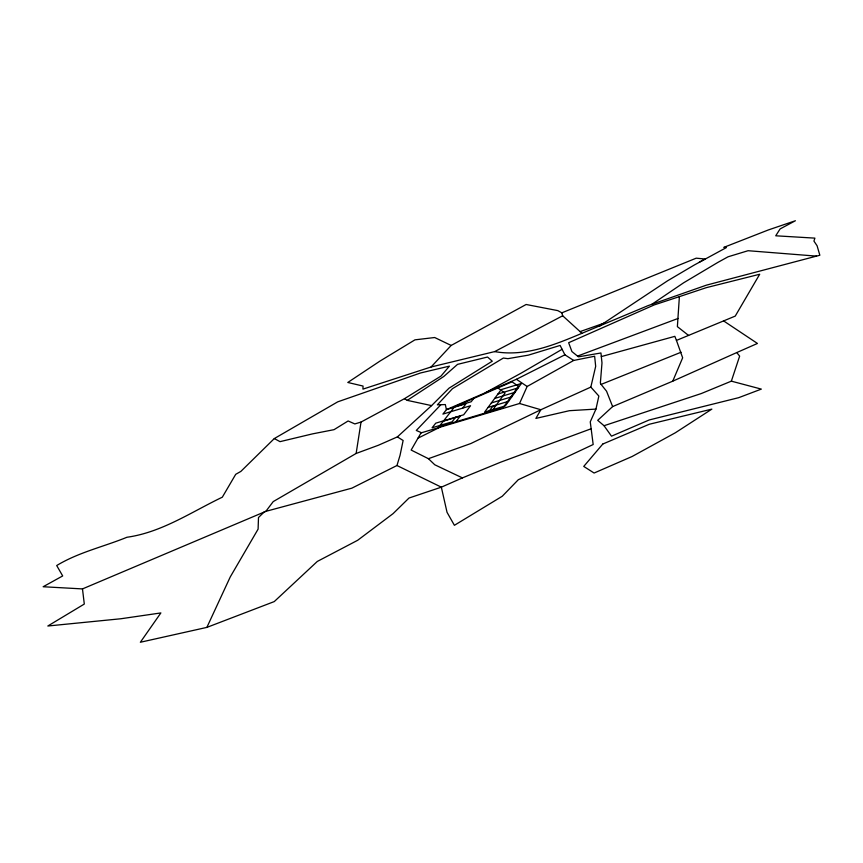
<?xml version="1.0" encoding="UTF-8"?>
<svg xmlns="http://www.w3.org/2000/svg" width="863" height="863" viewBox="0 0 863 863"><rect width="100%" height="100%" fill="white"/><g stroke="black" fill="none" stroke-linecap="round" stroke-linejoin="round"><path stroke-width="1.29" d="M688.598 335.459L677.379 326.635L679.386 296.635L706.268 287.67L759.688 274.251L735.244 316.095L676.452 340.421L682.655 357.8L672.741 381.176L612.622 406.592L597.703 420.335L604.035 425.718L611.5 436.171L649.159 419.979L738.685 397.681L761.328 389.105L731.36 381.155L701.274 393.55L604.035 425.718M356.139 453.453L361.025 422.061L404.477 398.695L441.025 376.052L449.429 366.128L420.605 372.956L337.724 401.845L274.305 438.566L240.853 471.414L235.707 474.326L222.33 497.174C191.316 512.05 161.715 532.385 126.947 537.261C103.571 546.786 78.619 552.277 56.699 565.535L62.686 575.934L43.15 586.743L82.481 588.911L265.847 511.338L273.226 501.597L356.139 453.453L378.35 445.265L397.379 436.894L431.576 405.61L449.04 388.167L492.277 361.198L487.541 357.034L457.541 364.369L443.765 376.495L407.239 400.356L404.477 398.695M595.955 409.094L598.857 396.041L590.831 387.099L595.675 366.333L594.639 356.246L573.712 360.443L527.142 386.473L519.548 403.496L421.015 432.902L411.155 450.055L428.426 458.685L434.758 464.769L462.417 477.897L500.389 462.288L591.155 428.76L590.249 421.867L595.955 409.094L569.397 410.691L535.901 418.415L540.842 409.742L590.831 387.099M82.481 588.911L84.304 604.057L47.821 626.009L120.82 618.76L160.863 612.935L140.367 642.255L206.872 627.39L230.259 576.926L258.102 529.127L258.49 517.52L264.456 511.727L351.877 488.156L396.958 465.513L400.044 455.319L403.129 440.497L397.379 436.894M731.36 381.155L739.645 356.117L736.743 352.579L672.741 381.176M491.932 411.015L504.995 393.064L497.908 387.951M488.598 412.007L492.708 406.387L496.02 405.394M455.891 421.78L460.195 416.139L443.334 421.198M473.733 398.436L471.209 401.737L454.607 406.775M455.664 417.196L452.115 421.813L432.093 427.789L435.75 423.172L463.658 414.79L470.562 405.739L442.913 414.1L446.43 409.634L516.419 379.289L564.909 354.812L573.712 360.443M462.633 408.134L466.063 403.679L446.43 409.634L445.319 404.564L437.358 404.833L452.471 388.663L503.345 358.048L507.919 358.663L528.35 355.146L560.13 345.437L564.909 354.812M451.176 345.448L434.682 337.519L414.963 339.839L379.968 361.09L347.811 382.471L363.043 386.063L362.945 389.116L431.058 366.991L451.176 345.448L526.128 304.488L557.832 310.626L561.835 312.838L562.687 315.772L581.953 333.301L648.113 305.61L706.409 285.157L819.85 255.243L817.067 245.718L813.938 241.09L814.899 238.134L775.729 235.793L780.109 228.922L795.406 220.745L768.383 229.936L723.798 247.379L726.387 247.584L694.219 265.06L667.52 280.831L599.138 326.225L603.679 323.269L580.076 331.608M440.874 404.715L416.29 430.443L421.532 432.751M651.899 304.283L683.669 282.773L717.94 262.363L728.048 256.796L748.081 250.712L816.506 256.128M562.104 349.299L521.673 372.838L485.222 392.816M699.278 262.212L705.082 259.008L696.214 258.177L561.835 312.838M431.058 366.991L494.682 351.597L562.687 315.772M417.983 438.177L439.72 427.325M736.743 352.579L757.444 343.452L723.539 320.863M581.953 333.301C554.445 344.876 525.082 357.012 494.682 351.597M462.417 477.897L441.338 487.174L408.997 498.037L393.086 513.625L357.66 540.292L317.314 561.435L274.251 601.587L206.872 627.39M679.386 296.635L654.251 304.909L568.652 342.719L571.91 351.543L578.437 356.84L600.939 352.978L601.986 362.935L600.368 383.01L601.101 384.413L681.08 352.233M577.552 356.063L678.124 318.436M428.426 458.685L470.874 443.528L540.842 409.742L519.548 403.496M361.025 422.061L354.844 423.938L348.123 420.971L334.035 429.666L312.482 433.884L280.022 441.651L274.305 438.566M497.94 394.013L518.221 387.854M494.672 398.447L515.06 392.287M491.371 402.935L511.856 396.764M488.016 407.487L508.609 401.306M601.328 356.592L674.844 336.343L676.452 340.421M407.239 400.356L431.576 405.61M396.958 465.513L441.338 487.174L447.034 512.32L454.402 525.308L502.277 496.236L518.296 479.742L593.172 444.521L591.155 428.76M516.419 379.289L527.142 386.473M601.101 384.413L606.56 391.219L612.622 406.592M521.349 383.485L505.33 405.901L484.628 412.083L501.176 389.623L521.349 383.485M518.469 386.257L503.151 407.66L438.922 426.84L454.661 406.71L512.007 381.834L518.469 386.257M602.795 444.035L583.744 466.419L594.1 473.032L632.126 456.495L675.341 432.773L711.867 409.116L649.278 424.262L602.795 444.035"/></g></svg>
